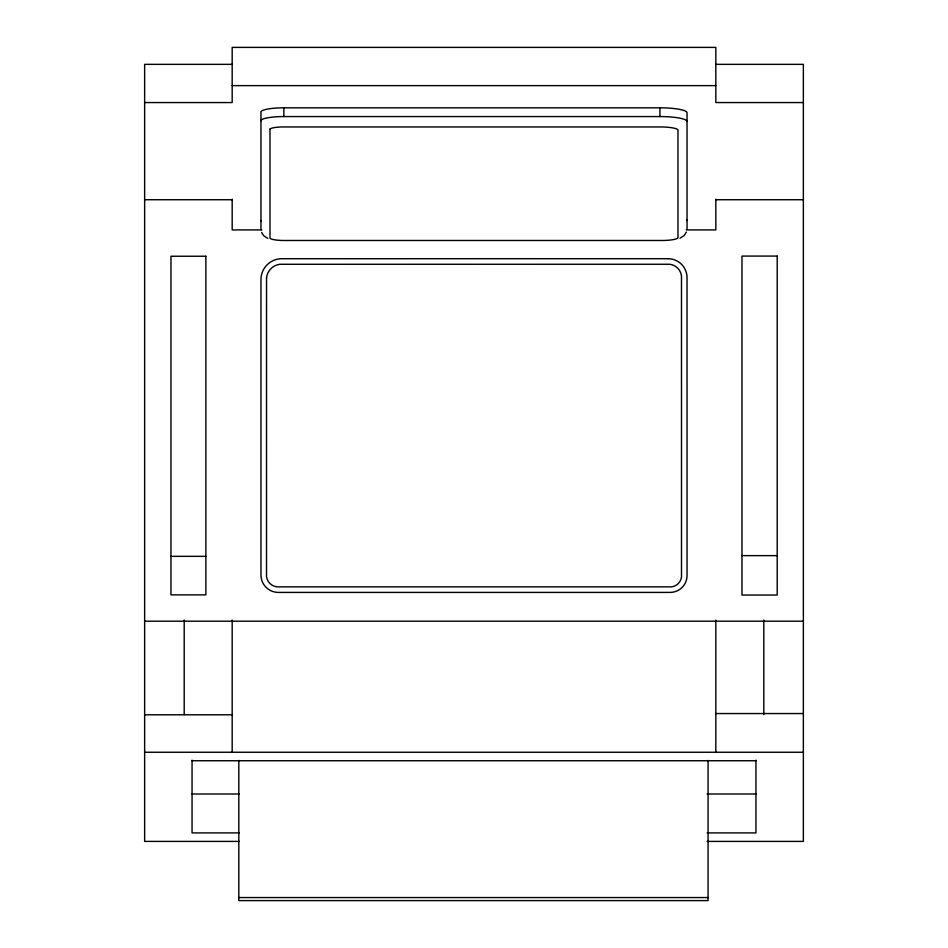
<?xml version="1.0" encoding="UTF-8"?>
<svg xmlns="http://www.w3.org/2000/svg" width="948" height="948" viewBox="0 0 948 948"><rect width="100%" height="100%" fill="white"/><g stroke="black" fill="none" stroke-linecap="round" stroke-linejoin="round"><path stroke-width="1.42" d="M686.364 232.07L684.231 235.459L680.012 238.209M232.177 64.346L144.641 64.346L144.641 841.409L239.382 841.409M715.823 64.346L803.359 64.346L803.359 841.409L707.137 841.409M232.177 85.628L715.823 85.628M144.641 102.562L232.177 102.562L232.177 47.4L715.823 47.4L715.823 102.562L803.359 102.562M261.162 229.677A23.439 4.278 0 0 1 260.961 229.12L260.961 112.006A22.882 4.183 0 0 1 283.843 107.823L659.927 107.823A27.113 4.953 0 0 1 687.039 112.776L687.039 228.729A25.537 4.669 0 0 1 686.814 229.345M260.961 120.74A22.882 4.183 0 0 1 283.843 116.568L659.927 116.568A27.113 4.953 0 0 1 687.039 121.522M144.641 199.732L232.177 199.732M715.823 199.732L803.359 199.732M261.767 229.914L232.177 229.914L232.177 199.163M686.234 229.914L715.823 229.914L715.823 199.163M741.976 555.635L777.206 555.635M170.96 556.334L205.87 556.334M144.641 621.189L803.359 621.189M715.823 713.548L803.359 713.548M144.641 714.792L232.177 714.792M144.641 752.25L803.359 752.25M192.053 760.746L755.947 760.746M192.053 794.009L239.406 794.009M707.113 794.009L755.947 794.009M239.406 832.913L192.053 832.913L192.053 760.13M707.113 832.913L755.947 832.913L755.947 760.13M238.813 897.555L708.073 897.555M267.822 238.446L263.745 235.791L261.636 232.45M763.804 620.004L763.804 714.567M715.823 620.039L715.823 752.25M708.073 760.379L708.073 900.6L238.813 900.6L238.813 760.379M659.927 107.823L659.927 116.568M283.843 107.823L283.843 116.568M232.177 620.039L232.177 752.25M184.196 620.004L184.196 714.567M687.039 219.995A25.537 4.669 0 0 1 686.814 220.6M261.162 220.931A23.439 4.278 0 0 1 260.961 220.374M266.542 277.586L266.507 576.585A11.933 11.933 0 0 0 276.78 586.859L671.646 586.859A11.435 11.435 0 0 0 681.494 577.012L681.482 275.892A13.509 13.509 0 0 0 669.845 264.255L279.85 264.279A15.464 15.464 0 0 0 266.542 277.586M269.99 129.153L269.99 238.197A14.528 2.654 0 0 0 282.504 240.484L663.671 240.484A16.637 3.045 0 0 0 677.986 237.865L677.974 129.817A18.202 3.33 0 0 0 662.297 126.961L282.018 126.949A13.971 2.548 0 0 0 269.99 129.153M777.206 256.079L741.976 256.079L741.976 595.036L777.206 595.036L777.206 256.079M205.87 256.233L170.96 256.233L170.96 594.87L205.87 594.87L205.87 256.233M668.079 258.697L281.864 258.697A20.903 20.903 0 0 0 260.961 279.601L260.961 575.033A17.384 17.384 0 0 0 278.345 592.405L670.153 592.405A16.886 16.886 0 0 0 687.039 575.519L687.039 277.657A18.96 18.96 0 0 0 668.079 258.697"/></g></svg>
